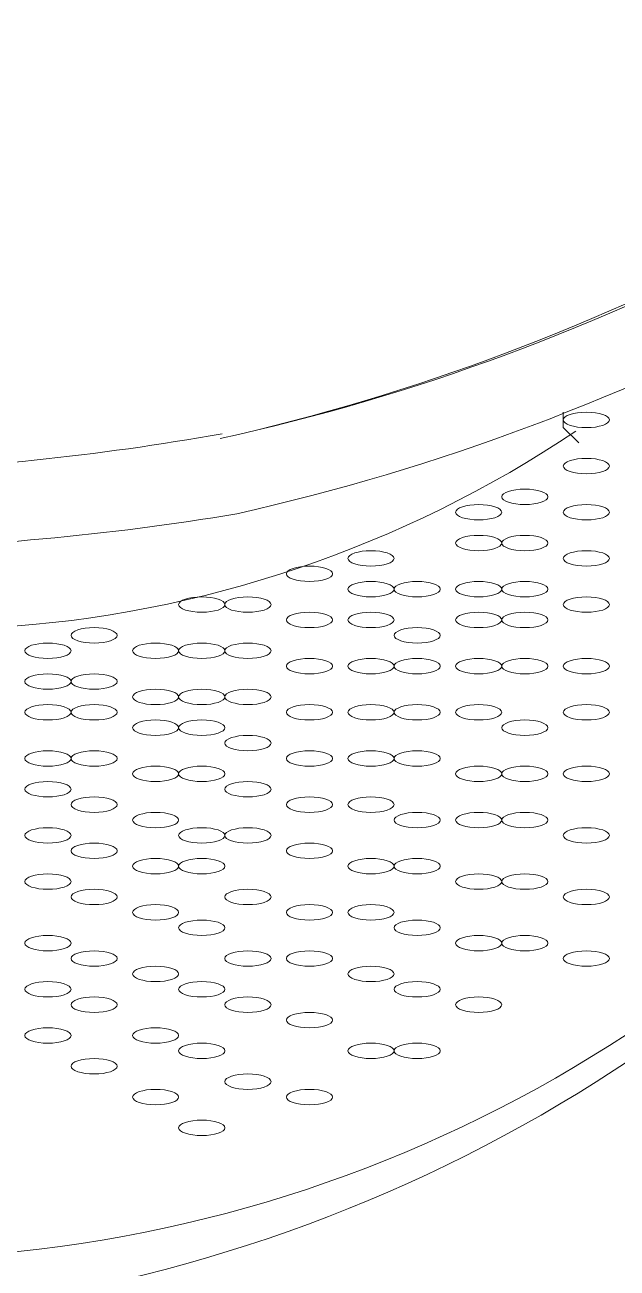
# Model space of a CAD drawing. Header units: metres. Extents: x 29 to 86.9, y -23.2 to 39.7.
# Drawn here: x 80.5924 to 80.6866, y -17.0469 to -16.8493 of the extents above; entities that cross this region are included whole.
import ezdxf

# ---------------------------------------------------------------- set-up
doc = ezdxf.new("R2010")
doc.units = ezdxf.units.M
doc.header["$LTSCALE"] = 100
doc.layers.get('0').update_dxf_attribs({"color": 254})
doc.layers.add('Arqui', color=8, linetype='Continuous', lineweight=0)

# ---------------------------------------------------------------- blocks, each defined once
blk = doc.blocks.new('A$C9582355f')
at = {"layer": 'Arqui'}
for points in [[(51.64084, 6.24887, 0.069043), (51.72941, 6.28166, -0.069043), (51.64084, 6.24887, 0.069043), (51.7292, 6.2821, 0.230204), (51.75531, 6.31462)], [(51.58156, 6.23123, 0.037024), (51.64347, 6.23693, 0.069043), (51.73495, 6.27129, 0.230532), (51.76738, 6.31253)], [(51.43902, 6.25006, 0.133327), (51.53151, 6.21883), (51.56819, 6.21638), (51.60488, 6.21883, 0.133327), (51.69736, 6.25006)], [(51.37887, 6.2023, 0.253801), (51.56788, 6.11931, 0.253801), (51.75752, 6.2023)], [(51.37428, 6.19895, 0.227858), (51.56721, 6.10879, 0.227858), (51.75966, 6.19895)]]:
    blk.add_lwpolyline(points, format="xyb", dxfattribs=at)
blk.add_lwpolyline([(51.69536, 6.25307), (51.69536, 6.25062), (51.69781, 6.24818)], dxfattribs=at)
blk.add_lwpolyline([(51.5812, 6.24346, 0.037024), (51.64111, 6.24965, -0.037024)], format="xyb", close=True, dxfattribs=at)
for points in [[(51.69903, 6.25307), (51.69701, 6.25307), (51.69536, 6.25252), (51.69536, 6.25185)], [(51.69536, 6.25185), (51.69536, 6.25117), (51.69701, 6.25062), (51.69903, 6.25062)], [(51.7027, 6.25185), (51.7027, 6.25252), (51.70106, 6.25307), (51.69903, 6.25307)], [(51.69903, 6.25062), (51.70106, 6.25062), (51.7027, 6.25117), (51.7027, 6.25185)], [(51.69903, 6.24573), (51.69701, 6.24573), (51.69536, 6.24518), (51.69536, 6.24451)], [(51.7027, 6.24451), (51.7027, 6.24518), (51.70106, 6.24573), (51.69903, 6.24573)], [(51.69536, 6.24451), (51.69536, 6.24383), (51.69701, 6.24329), (51.69903, 6.24329)], [(51.69903, 6.24329), (51.70106, 6.24329), (51.7027, 6.24383), (51.7027, 6.24451)], [(51.68925, 6.24084), (51.68722, 6.24084), (51.68558, 6.24029), (51.68558, 6.23962)], [(51.68558, 6.23962), (51.68558, 6.23894), (51.68722, 6.23839), (51.68925, 6.23839)], [(51.69292, 6.23962), (51.69292, 6.24029), (51.69128, 6.24084), (51.68925, 6.24084)], [(51.68925, 6.23839), (51.69128, 6.23839), (51.69292, 6.23894), (51.69292, 6.23962)], [(51.68191, 6.23839), (51.67989, 6.23839), (51.67825, 6.23785), (51.67825, 6.23717)], [(51.68558, 6.23717), (51.68558, 6.23785), (51.68394, 6.23839), (51.68191, 6.23839)], [(51.69903, 6.23839), (51.69701, 6.23839), (51.69536, 6.23785), (51.69536, 6.23717)], [(51.7027, 6.23717), (51.7027, 6.23785), (51.70106, 6.23839), (51.69903, 6.23839)], [(51.67825, 6.23717), (51.67825, 6.2365), (51.67989, 6.23595), (51.68191, 6.23595)], [(51.68191, 6.23595), (51.68394, 6.23595), (51.68558, 6.2365), (51.68558, 6.23717)], [(51.69536, 6.23717), (51.69536, 6.2365), (51.69701, 6.23595), (51.69903, 6.23595)], [(51.69903, 6.23595), (51.70106, 6.23595), (51.7027, 6.2365), (51.7027, 6.23717)], [(51.68191, 6.2335), (51.67989, 6.2335), (51.67825, 6.23296), (51.67825, 6.23228)], [(51.68558, 6.23228), (51.68558, 6.23296), (51.68394, 6.2335), (51.68191, 6.2335)], [(51.68925, 6.2335), (51.68722, 6.2335), (51.68558, 6.23296), (51.68558, 6.23228)], [(51.69292, 6.23228), (51.69292, 6.23296), (51.69128, 6.2335), (51.68925, 6.2335)], [(51.67825, 6.23228), (51.67825, 6.2316), (51.67989, 6.23106), (51.68191, 6.23106)], [(51.68191, 6.23106), (51.68394, 6.23106), (51.68558, 6.2316), (51.68558, 6.23228)], [(51.68558, 6.23228), (51.68558, 6.2316), (51.68722, 6.23106), (51.68925, 6.23106)], [(51.68925, 6.23106), (51.69128, 6.23106), (51.69292, 6.2316), (51.69292, 6.23228)], [(51.66479, 6.23106), (51.66277, 6.23106), (51.66113, 6.23051), (51.66113, 6.22983)], [(51.66113, 6.22983), (51.66113, 6.22916), (51.66277, 6.22861), (51.66479, 6.22861)], [(51.66846, 6.22983), (51.66846, 6.23051), (51.66682, 6.23106), (51.66479, 6.23106)], [(51.66479, 6.22861), (51.66682, 6.22861), (51.66846, 6.22916), (51.66846, 6.22983)], [(51.69903, 6.23106), (51.69701, 6.23106), (51.69536, 6.23051), (51.69536, 6.22983)], [(51.69536, 6.22983), (51.69536, 6.22916), (51.69701, 6.22861), (51.69903, 6.22861)], [(51.7027, 6.22983), (51.7027, 6.23051), (51.70106, 6.23106), (51.69903, 6.23106)], [(51.69903, 6.22861), (51.70106, 6.22861), (51.7027, 6.22916), (51.7027, 6.22983)], [(51.65501, 6.22861), (51.65299, 6.22861), (51.65134, 6.22806), (51.65134, 6.22739)], [(51.65868, 6.22739), (51.65868, 6.22806), (51.65704, 6.22861), (51.65501, 6.22861)], [(51.65134, 6.22739), (51.65134, 6.22671), (51.65299, 6.22617), (51.65501, 6.22617)], [(51.65501, 6.22617), (51.65704, 6.22617), (51.65868, 6.22671), (51.65868, 6.22739)], [(51.66479, 6.22617), (51.66277, 6.22617), (51.66113, 6.22562), (51.66113, 6.22494)], [(51.66846, 6.22494), (51.66846, 6.22562), (51.66682, 6.22617), (51.66479, 6.22617)], [(51.67213, 6.22617), (51.67011, 6.22617), (51.66846, 6.22562), (51.66846, 6.22494)], [(51.6758, 6.22494), (51.6758, 6.22562), (51.67416, 6.22617), (51.67213, 6.22617)], [(51.68191, 6.22617), (51.67989, 6.22617), (51.67825, 6.22562), (51.67825, 6.22494)], [(51.68558, 6.22494), (51.68558, 6.22562), (51.68394, 6.22617), (51.68191, 6.22617)], [(51.68925, 6.22617), (51.68722, 6.22617), (51.68558, 6.22562), (51.68558, 6.22494)], [(51.69292, 6.22494), (51.69292, 6.22562), (51.69128, 6.22617), (51.68925, 6.22617)], [(51.63789, 6.22372), (51.63587, 6.22372), (51.63422, 6.22317), (51.63422, 6.2225)], [(51.64156, 6.2225), (51.64156, 6.22317), (51.63992, 6.22372), (51.63789, 6.22372)], [(51.64523, 6.22372), (51.6432, 6.22372), (51.64156, 6.22317), (51.64156, 6.2225)], [(51.6489, 6.2225), (51.6489, 6.22317), (51.64726, 6.22372), (51.64523, 6.22372)], [(51.66113, 6.22494), (51.66113, 6.22427), (51.66277, 6.22372), (51.66479, 6.22372)], [(51.66479, 6.22372), (51.66682, 6.22372), (51.66846, 6.22427), (51.66846, 6.22494)], [(51.66846, 6.22494), (51.66846, 6.22427), (51.67011, 6.22372), (51.67213, 6.22372)], [(51.67213, 6.22372), (51.67416, 6.22372), (51.6758, 6.22427), (51.6758, 6.22494)], [(51.67825, 6.22494), (51.67825, 6.22427), (51.67989, 6.22372), (51.68191, 6.22372)], [(51.68191, 6.22372), (51.68394, 6.22372), (51.68558, 6.22427), (51.68558, 6.22494)], [(51.68558, 6.22494), (51.68558, 6.22427), (51.68722, 6.22372), (51.68925, 6.22372)], [(51.68925, 6.22372), (51.69128, 6.22372), (51.69292, 6.22427), (51.69292, 6.22494)], [(51.69903, 6.22372), (51.69701, 6.22372), (51.69536, 6.22317), (51.69536, 6.2225)], [(51.7027, 6.2225), (51.7027, 6.22317), (51.70106, 6.22372), (51.69903, 6.22372)], [(51.63422, 6.2225), (51.63422, 6.22182), (51.63587, 6.22128), (51.63789, 6.22128)], [(51.63789, 6.22128), (51.63992, 6.22128), (51.64156, 6.22182), (51.64156, 6.2225)], [(51.64156, 6.2225), (51.64156, 6.22182), (51.6432, 6.22128), (51.64523, 6.22128)], [(51.64523, 6.22128), (51.64726, 6.22128), (51.6489, 6.22182), (51.6489, 6.2225)], [(51.69536, 6.2225), (51.69536, 6.22182), (51.69701, 6.22128), (51.69903, 6.22128)], [(51.69903, 6.22128), (51.70106, 6.22128), (51.7027, 6.22182), (51.7027, 6.2225)], [(51.65501, 6.22128), (51.65299, 6.22128), (51.65134, 6.22073), (51.65134, 6.22005)], [(51.65134, 6.22005), (51.65134, 6.21938), (51.65299, 6.21883), (51.65501, 6.21883)], [(51.65868, 6.22005), (51.65868, 6.22073), (51.65704, 6.22128), (51.65501, 6.22128)], [(51.65501, 6.21883), (51.65704, 6.21883), (51.65868, 6.21938), (51.65868, 6.22005)], [(51.66479, 6.22128), (51.66277, 6.22128), (51.66113, 6.22073), (51.66113, 6.22005)], [(51.66113, 6.22005), (51.66113, 6.21938), (51.66277, 6.21883), (51.66479, 6.21883)], [(51.66846, 6.22005), (51.66846, 6.22073), (51.66682, 6.22128), (51.66479, 6.22128)], [(51.66479, 6.21883), (51.66682, 6.21883), (51.66846, 6.21938), (51.66846, 6.22005)], [(51.68191, 6.22128), (51.67989, 6.22128), (51.67825, 6.22073), (51.67825, 6.22005)], [(51.67825, 6.22005), (51.67825, 6.21938), (51.67989, 6.21883), (51.68191, 6.21883)], [(51.68558, 6.22005), (51.68558, 6.22073), (51.68394, 6.22128), (51.68191, 6.22128)], [(51.68191, 6.21883), (51.68394, 6.21883), (51.68558, 6.21938), (51.68558, 6.22005)], [(51.68925, 6.22128), (51.68722, 6.22128), (51.68558, 6.22073), (51.68558, 6.22005)], [(51.68558, 6.22005), (51.68558, 6.21938), (51.68722, 6.21883), (51.68925, 6.21883)], [(51.69292, 6.22005), (51.69292, 6.22073), (51.69128, 6.22128), (51.68925, 6.22128)], [(51.68925, 6.21883), (51.69128, 6.21883), (51.69292, 6.21938), (51.69292, 6.22005)], [(51.62077, 6.21883), (51.61875, 6.21883), (51.61711, 6.21828), (51.61711, 6.21761)], [(51.61711, 6.21761), (51.61711, 6.21693), (51.61875, 6.21638), (51.62077, 6.21638)], [(51.62444, 6.21761), (51.62444, 6.21828), (51.6228, 6.21883), (51.62077, 6.21883)], [(51.62077, 6.21638), (51.6228, 6.21638), (51.62444, 6.21693), (51.62444, 6.21761)], [(51.67213, 6.21883), (51.67011, 6.21883), (51.66846, 6.21828), (51.66846, 6.21761)], [(51.66846, 6.21761), (51.66846, 6.21693), (51.67011, 6.21638), (51.67213, 6.21638)], [(51.6758, 6.21761), (51.6758, 6.21828), (51.67416, 6.21883), (51.67213, 6.21883)], [(51.67213, 6.21638), (51.67416, 6.21638), (51.6758, 6.21693), (51.6758, 6.21761)], [(51.61344, 6.21638), (51.61141, 6.21638), (51.60977, 6.21584), (51.60977, 6.21516)], [(51.61711, 6.21516), (51.61711, 6.21584), (51.61546, 6.21638), (51.61344, 6.21638)], [(51.63056, 6.21638), (51.62853, 6.21638), (51.62689, 6.21584), (51.62689, 6.21516)], [(51.63422, 6.21516), (51.63422, 6.21584), (51.63258, 6.21638), (51.63056, 6.21638)], [(51.63789, 6.21638), (51.63587, 6.21638), (51.63422, 6.21584), (51.63422, 6.21516)], [(51.64156, 6.21516), (51.64156, 6.21584), (51.63992, 6.21638), (51.63789, 6.21638)], [(51.64523, 6.21638), (51.6432, 6.21638), (51.64156, 6.21584), (51.64156, 6.21516)], [(51.6489, 6.21516), (51.6489, 6.21584), (51.64726, 6.21638), (51.64523, 6.21638)], [(51.60977, 6.21516), (51.60977, 6.21449), (51.61141, 6.21394), (51.61344, 6.21394)], [(51.61344, 6.21394), (51.61546, 6.21394), (51.61711, 6.21449), (51.61711, 6.21516)], [(51.62689, 6.21516), (51.62689, 6.21449), (51.62853, 6.21394), (51.63056, 6.21394)], [(51.63056, 6.21394), (51.63258, 6.21394), (51.63422, 6.21449), (51.63422, 6.21516)], [(51.63422, 6.21516), (51.63422, 6.21449), (51.63587, 6.21394), (51.63789, 6.21394)], [(51.63789, 6.21394), (51.63992, 6.21394), (51.64156, 6.21449), (51.64156, 6.21516)], [(51.64156, 6.21516), (51.64156, 6.21449), (51.6432, 6.21394), (51.64523, 6.21394)], [(51.64523, 6.21394), (51.64726, 6.21394), (51.6489, 6.21449), (51.6489, 6.21516)], [(51.65501, 6.21394), (51.65299, 6.21394), (51.65134, 6.21339), (51.65134, 6.21272)], [(51.65868, 6.21272), (51.65868, 6.21339), (51.65704, 6.21394), (51.65501, 6.21394)], [(51.66479, 6.21394), (51.66277, 6.21394), (51.66113, 6.21339), (51.66113, 6.21272)], [(51.66846, 6.21272), (51.66846, 6.21339), (51.66682, 6.21394), (51.66479, 6.21394)], [(51.67213, 6.21394), (51.67011, 6.21394), (51.66846, 6.21339), (51.66846, 6.21272)], [(51.6758, 6.21272), (51.6758, 6.21339), (51.67416, 6.21394), (51.67213, 6.21394)], [(51.68191, 6.21394), (51.67989, 6.21394), (51.67825, 6.21339), (51.67825, 6.21272)], [(51.68558, 6.21272), (51.68558, 6.21339), (51.68394, 6.21394), (51.68191, 6.21394)], [(51.68925, 6.21394), (51.68722, 6.21394), (51.68558, 6.21339), (51.68558, 6.21272)], [(51.69292, 6.21272), (51.69292, 6.21339), (51.69128, 6.21394), (51.68925, 6.21394)], [(51.69903, 6.21394), (51.69701, 6.21394), (51.69536, 6.21339), (51.69536, 6.21272)], [(51.7027, 6.21272), (51.7027, 6.21339), (51.70106, 6.21394), (51.69903, 6.21394)], [(51.65134, 6.21272), (51.65134, 6.21204), (51.65299, 6.21149), (51.65501, 6.21149)], [(51.65501, 6.21149), (51.65704, 6.21149), (51.65868, 6.21204), (51.65868, 6.21272)], [(51.66113, 6.21272), (51.66113, 6.21204), (51.66277, 6.21149), (51.66479, 6.21149)], [(51.66479, 6.21149), (51.66682, 6.21149), (51.66846, 6.21204), (51.66846, 6.21272)], [(51.66846, 6.21272), (51.66846, 6.21204), (51.67011, 6.21149), (51.67213, 6.21149)], [(51.67213, 6.21149), (51.67416, 6.21149), (51.6758, 6.21204), (51.6758, 6.21272)], [(51.67825, 6.21272), (51.67825, 6.21204), (51.67989, 6.21149), (51.68191, 6.21149)], [(51.68191, 6.21149), (51.68394, 6.21149), (51.68558, 6.21204), (51.68558, 6.21272)], [(51.68558, 6.21272), (51.68558, 6.21204), (51.68722, 6.21149), (51.68925, 6.21149)], [(51.68925, 6.21149), (51.69128, 6.21149), (51.69292, 6.21204), (51.69292, 6.21272)], [(51.69536, 6.21272), (51.69536, 6.21204), (51.69701, 6.21149), (51.69903, 6.21149)], [(51.69903, 6.21149), (51.70106, 6.21149), (51.7027, 6.21204), (51.7027, 6.21272)], [(51.61344, 6.21149), (51.61141, 6.21149), (51.60977, 6.21095), (51.60977, 6.21027)], [(51.60977, 6.21027), (51.60977, 6.20959), (51.61141, 6.20905), (51.61344, 6.20905)], [(51.61711, 6.21027), (51.61711, 6.21095), (51.61546, 6.21149), (51.61344, 6.21149)], [(51.61344, 6.20905), (51.61546, 6.20905), (51.61711, 6.20959), (51.61711, 6.21027)], [(51.62077, 6.21149), (51.61875, 6.21149), (51.61711, 6.21095), (51.61711, 6.21027)], [(51.61711, 6.21027), (51.61711, 6.20959), (51.61875, 6.20905), (51.62077, 6.20905)], [(51.62444, 6.21027), (51.62444, 6.21095), (51.6228, 6.21149), (51.62077, 6.21149)], [(51.62077, 6.20905), (51.6228, 6.20905), (51.62444, 6.20959), (51.62444, 6.21027)], [(51.63056, 6.20905), (51.62853, 6.20905), (51.62689, 6.2085), (51.62689, 6.20782)], [(51.62689, 6.20782), (51.62689, 6.20715), (51.62853, 6.2066), (51.63056, 6.2066)], [(51.63422, 6.20782), (51.63422, 6.2085), (51.63258, 6.20905), (51.63056, 6.20905)], [(51.63056, 6.2066), (51.63258, 6.2066), (51.63422, 6.20715), (51.63422, 6.20782)], [(51.63789, 6.20905), (51.63587, 6.20905), (51.63422, 6.2085), (51.63422, 6.20782)], [(51.63422, 6.20782), (51.63422, 6.20715), (51.63587, 6.2066), (51.63789, 6.2066)], [(51.64156, 6.20782), (51.64156, 6.2085), (51.63992, 6.20905), (51.63789, 6.20905)], [(51.63789, 6.2066), (51.63992, 6.2066), (51.64156, 6.20715), (51.64156, 6.20782)], [(51.64523, 6.20905), (51.6432, 6.20905), (51.64156, 6.2085), (51.64156, 6.20782)], [(51.64156, 6.20782), (51.64156, 6.20715), (51.6432, 6.2066), (51.64523, 6.2066)], [(51.6489, 6.20782), (51.6489, 6.2085), (51.64726, 6.20905), (51.64523, 6.20905)], [(51.64523, 6.2066), (51.64726, 6.2066), (51.6489, 6.20715), (51.6489, 6.20782)], [(51.61344, 6.2066), (51.61141, 6.2066), (51.60977, 6.20605), (51.60977, 6.20538)], [(51.61711, 6.20538), (51.61711, 6.20605), (51.61546, 6.2066), (51.61344, 6.2066)], [(51.62077, 6.2066), (51.61875, 6.2066), (51.61711, 6.20605), (51.61711, 6.20538)], [(51.62444, 6.20538), (51.62444, 6.20605), (51.6228, 6.2066), (51.62077, 6.2066)], [(51.65501, 6.2066), (51.65299, 6.2066), (51.65134, 6.20605), (51.65134, 6.20538)], [(51.65868, 6.20538), (51.65868, 6.20605), (51.65704, 6.2066), (51.65501, 6.2066)], [(51.66479, 6.2066), (51.66277, 6.2066), (51.66113, 6.20605), (51.66113, 6.20538)], [(51.66846, 6.20538), (51.66846, 6.20605), (51.66682, 6.2066), (51.66479, 6.2066)], [(51.67213, 6.2066), (51.67011, 6.2066), (51.66846, 6.20605), (51.66846, 6.20538)], [(51.6758, 6.20538), (51.6758, 6.20605), (51.67416, 6.2066), (51.67213, 6.2066)], [(51.68191, 6.2066), (51.67989, 6.2066), (51.67825, 6.20605), (51.67825, 6.20538)], [(51.68558, 6.20538), (51.68558, 6.20605), (51.68394, 6.2066), (51.68191, 6.2066)], [(51.69903, 6.2066), (51.69701, 6.2066), (51.69536, 6.20605), (51.69536, 6.20538)], [(51.7027, 6.20538), (51.7027, 6.20605), (51.70106, 6.2066), (51.69903, 6.2066)], [(51.60977, 6.20538), (51.60977, 6.2047), (51.61141, 6.20416), (51.61344, 6.20416)], [(51.61344, 6.20416), (51.61546, 6.20416), (51.61711, 6.2047), (51.61711, 6.20538)], [(51.61711, 6.20538), (51.61711, 6.2047), (51.61875, 6.20416), (51.62077, 6.20416)], [(51.62077, 6.20416), (51.6228, 6.20416), (51.62444, 6.2047), (51.62444, 6.20538)], [(51.63056, 6.20416), (51.62853, 6.20416), (51.62689, 6.20361), (51.62689, 6.20293)], [(51.63422, 6.20293), (51.63422, 6.20361), (51.63258, 6.20416), (51.63056, 6.20416)], [(51.63789, 6.20416), (51.63587, 6.20416), (51.63422, 6.20361), (51.63422, 6.20293)], [(51.64156, 6.20293), (51.64156, 6.20361), (51.63992, 6.20416), (51.63789, 6.20416)], [(51.65134, 6.20538), (51.65134, 6.2047), (51.65299, 6.20416), (51.65501, 6.20416)], [(51.65501, 6.20416), (51.65704, 6.20416), (51.65868, 6.2047), (51.65868, 6.20538)], [(51.66113, 6.20538), (51.66113, 6.2047), (51.66277, 6.20416), (51.66479, 6.20416)], [(51.66479, 6.20416), (51.66682, 6.20416), (51.66846, 6.2047), (51.66846, 6.20538)], [(51.66846, 6.20538), (51.66846, 6.2047), (51.67011, 6.20416), (51.67213, 6.20416)], [(51.67213, 6.20416), (51.67416, 6.20416), (51.6758, 6.2047), (51.6758, 6.20538)], [(51.67825, 6.20538), (51.67825, 6.2047), (51.67989, 6.20416), (51.68191, 6.20416)], [(51.68191, 6.20416), (51.68394, 6.20416), (51.68558, 6.2047), (51.68558, 6.20538)], [(51.68925, 6.20416), (51.68722, 6.20416), (51.68558, 6.20361), (51.68558, 6.20293)], [(51.69292, 6.20293), (51.69292, 6.20361), (51.69128, 6.20416), (51.68925, 6.20416)], [(51.69536, 6.20538), (51.69536, 6.2047), (51.69701, 6.20416), (51.69903, 6.20416)], [(51.69903, 6.20416), (51.70106, 6.20416), (51.7027, 6.2047), (51.7027, 6.20538)], [(51.62689, 6.20293), (51.62689, 6.20226), (51.62853, 6.20171), (51.63056, 6.20171)], [(51.63056, 6.20171), (51.63258, 6.20171), (51.63422, 6.20226), (51.63422, 6.20293)], [(51.63422, 6.20293), (51.63422, 6.20226), (51.63587, 6.20171), (51.63789, 6.20171)], [(51.63789, 6.20171), (51.63992, 6.20171), (51.64156, 6.20226), (51.64156, 6.20293)], [(51.68558, 6.20293), (51.68558, 6.20226), (51.68722, 6.20171), (51.68925, 6.20171)], [(51.68925, 6.20171), (51.69128, 6.20171), (51.69292, 6.20226), (51.69292, 6.20293)], [(51.64523, 6.20171), (51.6432, 6.20171), (51.64156, 6.20116), (51.64156, 6.20049)], [(51.64156, 6.20049), (51.64156, 6.19981), (51.6432, 6.19926), (51.64523, 6.19926)], [(51.6489, 6.20049), (51.6489, 6.20116), (51.64726, 6.20171), (51.64523, 6.20171)], [(51.64523, 6.19926), (51.64726, 6.19926), (51.6489, 6.19981), (51.6489, 6.20049)], [(51.61344, 6.19926), (51.61141, 6.19926), (51.60977, 6.19872), (51.60977, 6.19804)], [(51.60977, 6.19804), (51.60977, 6.19737), (51.61141, 6.19682), (51.61344, 6.19682)], [(51.61711, 6.19804), (51.61711, 6.19872), (51.61546, 6.19926), (51.61344, 6.19926)], [(51.61344, 6.19682), (51.61546, 6.19682), (51.61711, 6.19737), (51.61711, 6.19804)], [(51.62077, 6.19926), (51.61875, 6.19926), (51.61711, 6.19872), (51.61711, 6.19804)], [(51.61711, 6.19804), (51.61711, 6.19737), (51.61875, 6.19682), (51.62077, 6.19682)], [(51.62444, 6.19804), (51.62444, 6.19872), (51.6228, 6.19926), (51.62077, 6.19926)], [(51.62077, 6.19682), (51.6228, 6.19682), (51.62444, 6.19737), (51.62444, 6.19804)], [(51.65501, 6.19926), (51.65299, 6.19926), (51.65134, 6.19872), (51.65134, 6.19804)], [(51.65134, 6.19804), (51.65134, 6.19737), (51.65299, 6.19682), (51.65501, 6.19682)], [(51.65868, 6.19804), (51.65868, 6.19872), (51.65704, 6.19926), (51.65501, 6.19926)], [(51.65501, 6.19682), (51.65704, 6.19682), (51.65868, 6.19737), (51.65868, 6.19804)], [(51.66479, 6.19926), (51.66277, 6.19926), (51.66113, 6.19872), (51.66113, 6.19804)], [(51.66113, 6.19804), (51.66113, 6.19737), (51.66277, 6.19682), (51.66479, 6.19682)], [(51.66846, 6.19804), (51.66846, 6.19872), (51.66682, 6.19926), (51.66479, 6.19926)], [(51.66479, 6.19682), (51.66682, 6.19682), (51.66846, 6.19737), (51.66846, 6.19804)], [(51.67213, 6.19926), (51.67011, 6.19926), (51.66846, 6.19872), (51.66846, 6.19804)], [(51.66846, 6.19804), (51.66846, 6.19737), (51.67011, 6.19682), (51.67213, 6.19682)], [(51.6758, 6.19804), (51.6758, 6.19872), (51.67416, 6.19926), (51.67213, 6.19926)], [(51.67213, 6.19682), (51.67416, 6.19682), (51.6758, 6.19737), (51.6758, 6.19804)], [(51.63056, 6.19682), (51.62853, 6.19682), (51.62689, 6.19627), (51.62689, 6.1956)], [(51.63422, 6.1956), (51.63422, 6.19627), (51.63258, 6.19682), (51.63056, 6.19682)], [(51.63789, 6.19682), (51.63587, 6.19682), (51.63422, 6.19627), (51.63422, 6.1956)], [(51.64156, 6.1956), (51.64156, 6.19627), (51.63992, 6.19682), (51.63789, 6.19682)], [(51.68191, 6.19682), (51.67989, 6.19682), (51.67825, 6.19627), (51.67825, 6.1956)], [(51.68558, 6.1956), (51.68558, 6.19627), (51.68394, 6.19682), (51.68191, 6.19682)], [(51.68925, 6.19682), (51.68722, 6.19682), (51.68558, 6.19627), (51.68558, 6.1956)], [(51.69292, 6.1956), (51.69292, 6.19627), (51.69128, 6.19682), (51.68925, 6.19682)], [(51.69903, 6.19682), (51.69701, 6.19682), (51.69536, 6.19627), (51.69536, 6.1956)], [(51.7027, 6.1956), (51.7027, 6.19627), (51.70106, 6.19682), (51.69903, 6.19682)], [(51.61344, 6.19437), (51.61141, 6.19437), (51.60977, 6.19383), (51.60977, 6.19315)], [(51.61711, 6.19315), (51.61711, 6.19383), (51.61546, 6.19437), (51.61344, 6.19437)], [(51.62689, 6.1956), (51.62689, 6.19492), (51.62853, 6.19437), (51.63056, 6.19437)], [(51.63056, 6.19437), (51.63258, 6.19437), (51.63422, 6.19492), (51.63422, 6.1956)], [(51.63422, 6.1956), (51.63422, 6.19492), (51.63587, 6.19437), (51.63789, 6.19437)], [(51.63789, 6.19437), (51.63992, 6.19437), (51.64156, 6.19492), (51.64156, 6.1956)], [(51.64523, 6.19437), (51.6432, 6.19437), (51.64156, 6.19383), (51.64156, 6.19315)], [(51.6489, 6.19315), (51.6489, 6.19383), (51.64726, 6.19437), (51.64523, 6.19437)], [(51.67825, 6.1956), (51.67825, 6.19492), (51.67989, 6.19437), (51.68191, 6.19437)], [(51.68191, 6.19437), (51.68394, 6.19437), (51.68558, 6.19492), (51.68558, 6.1956)], [(51.68558, 6.1956), (51.68558, 6.19492), (51.68722, 6.19437), (51.68925, 6.19437)], [(51.68925, 6.19437), (51.69128, 6.19437), (51.69292, 6.19492), (51.69292, 6.1956)], [(51.69536, 6.1956), (51.69536, 6.19492), (51.69701, 6.19437), (51.69903, 6.19437)], [(51.69903, 6.19437), (51.70106, 6.19437), (51.7027, 6.19492), (51.7027, 6.1956)], [(51.60977, 6.19315), (51.60977, 6.19248), (51.61141, 6.19193), (51.61344, 6.19193)], [(51.61344, 6.19193), (51.61546, 6.19193), (51.61711, 6.19248), (51.61711, 6.19315)], [(51.62077, 6.19193), (51.61875, 6.19193), (51.61711, 6.19138), (51.61711, 6.19071)], [(51.62444, 6.19071), (51.62444, 6.19138), (51.6228, 6.19193), (51.62077, 6.19193)], [(51.64156, 6.19315), (51.64156, 6.19248), (51.6432, 6.19193), (51.64523, 6.19193)], [(51.64523, 6.19193), (51.64726, 6.19193), (51.6489, 6.19248), (51.6489, 6.19315)], [(51.65501, 6.19193), (51.65299, 6.19193), (51.65134, 6.19138), (51.65134, 6.19071)], [(51.65868, 6.19071), (51.65868, 6.19138), (51.65704, 6.19193), (51.65501, 6.19193)], [(51.66479, 6.19193), (51.66277, 6.19193), (51.66113, 6.19138), (51.66113, 6.19071)], [(51.66846, 6.19071), (51.66846, 6.19138), (51.66682, 6.19193), (51.66479, 6.19193)], [(51.61711, 6.19071), (51.61711, 6.19003), (51.61875, 6.18948), (51.62077, 6.18948)], [(51.62077, 6.18948), (51.6228, 6.18948), (51.62444, 6.19003), (51.62444, 6.19071)], [(51.65134, 6.19071), (51.65134, 6.19003), (51.65299, 6.18948), (51.65501, 6.18948)], [(51.65501, 6.18948), (51.65704, 6.18948), (51.65868, 6.19003), (51.65868, 6.19071)], [(51.66113, 6.19071), (51.66113, 6.19003), (51.66277, 6.18948), (51.66479, 6.18948)], [(51.66479, 6.18948), (51.66682, 6.18948), (51.66846, 6.19003), (51.66846, 6.19071)], [(51.63056, 6.18948), (51.62853, 6.18948), (51.62689, 6.18893), (51.62689, 6.18826)], [(51.62689, 6.18826), (51.62689, 6.18758), (51.62853, 6.18704), (51.63056, 6.18704)], [(51.63422, 6.18826), (51.63422, 6.18893), (51.63258, 6.18948), (51.63056, 6.18948)], [(51.63056, 6.18704), (51.63258, 6.18704), (51.63422, 6.18758), (51.63422, 6.18826)], [(51.67213, 6.18948), (51.67011, 6.18948), (51.66846, 6.18893), (51.66846, 6.18826)], [(51.66846, 6.18826), (51.66846, 6.18758), (51.67011, 6.18704), (51.67213, 6.18704)], [(51.6758, 6.18826), (51.6758, 6.18893), (51.67416, 6.18948), (51.67213, 6.18948)], [(51.67213, 6.18704), (51.67416, 6.18704), (51.6758, 6.18758), (51.6758, 6.18826)], [(51.68191, 6.18948), (51.67989, 6.18948), (51.67825, 6.18893), (51.67825, 6.18826)], [(51.67825, 6.18826), (51.67825, 6.18758), (51.67989, 6.18704), (51.68191, 6.18704)], [(51.68558, 6.18826), (51.68558, 6.18893), (51.68394, 6.18948), (51.68191, 6.18948)], [(51.68191, 6.18704), (51.68394, 6.18704), (51.68558, 6.18758), (51.68558, 6.18826)], [(51.68925, 6.18948), (51.68722, 6.18948), (51.68558, 6.18893), (51.68558, 6.18826)], [(51.68558, 6.18826), (51.68558, 6.18758), (51.68722, 6.18704), (51.68925, 6.18704)], [(51.69292, 6.18826), (51.69292, 6.18893), (51.69128, 6.18948), (51.68925, 6.18948)], [(51.68925, 6.18704), (51.69128, 6.18704), (51.69292, 6.18758), (51.69292, 6.18826)], [(51.61344, 6.18704), (51.61141, 6.18704), (51.60977, 6.18649), (51.60977, 6.18581)], [(51.61711, 6.18581), (51.61711, 6.18649), (51.61546, 6.18704), (51.61344, 6.18704)], [(51.63789, 6.18704), (51.63587, 6.18704), (51.63422, 6.18649), (51.63422, 6.18581)], [(51.64156, 6.18581), (51.64156, 6.18649), (51.63992, 6.18704), (51.63789, 6.18704)], [(51.64523, 6.18704), (51.6432, 6.18704), (51.64156, 6.18649), (51.64156, 6.18581)], [(51.6489, 6.18581), (51.6489, 6.18649), (51.64726, 6.18704), (51.64523, 6.18704)], [(51.69903, 6.18704), (51.69701, 6.18704), (51.69536, 6.18649), (51.69536, 6.18581)], [(51.7027, 6.18581), (51.7027, 6.18649), (51.70106, 6.18704), (51.69903, 6.18704)], [(51.60977, 6.18581), (51.60977, 6.18514), (51.61141, 6.18459), (51.61344, 6.18459)], [(51.61344, 6.18459), (51.61546, 6.18459), (51.61711, 6.18514), (51.61711, 6.18581)], [(51.62077, 6.18459), (51.61875, 6.18459), (51.61711, 6.18404), (51.61711, 6.18337)], [(51.62444, 6.18337), (51.62444, 6.18404), (51.6228, 6.18459), (51.62077, 6.18459)], [(51.63422, 6.18581), (51.63422, 6.18514), (51.63587, 6.18459), (51.63789, 6.18459)], [(51.63789, 6.18459), (51.63992, 6.18459), (51.64156, 6.18514), (51.64156, 6.18581)], [(51.64156, 6.18581), (51.64156, 6.18514), (51.6432, 6.18459), (51.64523, 6.18459)], [(51.64523, 6.18459), (51.64726, 6.18459), (51.6489, 6.18514), (51.6489, 6.18581)], [(51.65501, 6.18459), (51.65299, 6.18459), (51.65134, 6.18404), (51.65134, 6.18337)], [(51.65868, 6.18337), (51.65868, 6.18404), (51.65704, 6.18459), (51.65501, 6.18459)], [(51.69536, 6.18581), (51.69536, 6.18514), (51.69701, 6.18459), (51.69903, 6.18459)], [(51.69903, 6.18459), (51.70106, 6.18459), (51.7027, 6.18514), (51.7027, 6.18581)], [(51.61711, 6.18337), (51.61711, 6.18269), (51.61875, 6.18215), (51.62077, 6.18215)], [(51.62077, 6.18215), (51.6228, 6.18215), (51.62444, 6.18269), (51.62444, 6.18337)], [(51.63056, 6.18215), (51.62853, 6.18215), (51.62689, 6.1816), (51.62689, 6.18092)], [(51.63422, 6.18092), (51.63422, 6.1816), (51.63258, 6.18215), (51.63056, 6.18215)], [(51.63789, 6.18215), (51.63587, 6.18215), (51.63422, 6.1816), (51.63422, 6.18092)], [(51.64156, 6.18092), (51.64156, 6.1816), (51.63992, 6.18215), (51.63789, 6.18215)], [(51.65134, 6.18337), (51.65134, 6.18269), (51.65299, 6.18215), (51.65501, 6.18215)], [(51.65501, 6.18215), (51.65704, 6.18215), (51.65868, 6.18269), (51.65868, 6.18337)], [(51.66479, 6.18215), (51.66277, 6.18215), (51.66113, 6.1816), (51.66113, 6.18092)], [(51.66846, 6.18092), (51.66846, 6.1816), (51.66682, 6.18215), (51.66479, 6.18215)], [(51.67213, 6.18215), (51.67011, 6.18215), (51.66846, 6.1816), (51.66846, 6.18092)], [(51.6758, 6.18092), (51.6758, 6.1816), (51.67416, 6.18215), (51.67213, 6.18215)], [(51.62689, 6.18092), (51.62689, 6.18025), (51.62853, 6.1797), (51.63056, 6.1797)], [(51.63056, 6.1797), (51.63258, 6.1797), (51.63422, 6.18025), (51.63422, 6.18092)], [(51.63422, 6.18092), (51.63422, 6.18025), (51.63587, 6.1797), (51.63789, 6.1797)], [(51.63789, 6.1797), (51.63992, 6.1797), (51.64156, 6.18025), (51.64156, 6.18092)], [(51.66113, 6.18092), (51.66113, 6.18025), (51.66277, 6.1797), (51.66479, 6.1797)], [(51.66479, 6.1797), (51.66682, 6.1797), (51.66846, 6.18025), (51.66846, 6.18092)], [(51.66846, 6.18092), (51.66846, 6.18025), (51.67011, 6.1797), (51.67213, 6.1797)], [(51.67213, 6.1797), (51.67416, 6.1797), (51.6758, 6.18025), (51.6758, 6.18092)], [(51.61344, 6.1797), (51.61141, 6.1797), (51.60977, 6.17915), (51.60977, 6.17848)], [(51.60977, 6.17848), (51.60977, 6.1778), (51.61141, 6.17725), (51.61344, 6.17725)], [(51.61711, 6.17848), (51.61711, 6.17915), (51.61546, 6.1797), (51.61344, 6.1797)], [(51.61344, 6.17725), (51.61546, 6.17725), (51.61711, 6.1778), (51.61711, 6.17848)], [(51.68191, 6.1797), (51.67989, 6.1797), (51.67825, 6.17915), (51.67825, 6.17848)], [(51.67825, 6.17848), (51.67825, 6.1778), (51.67989, 6.17725), (51.68191, 6.17725)], [(51.68558, 6.17848), (51.68558, 6.17915), (51.68394, 6.1797), (51.68191, 6.1797)], [(51.68191, 6.17725), (51.68394, 6.17725), (51.68558, 6.1778), (51.68558, 6.17848)], [(51.68925, 6.1797), (51.68722, 6.1797), (51.68558, 6.17915), (51.68558, 6.17848)], [(51.68558, 6.17848), (51.68558, 6.1778), (51.68722, 6.17725), (51.68925, 6.17725)], [(51.69292, 6.17848), (51.69292, 6.17915), (51.69128, 6.1797), (51.68925, 6.1797)], [(51.68925, 6.17725), (51.69128, 6.17725), (51.69292, 6.1778), (51.69292, 6.17848)], [(51.62077, 6.17725), (51.61875, 6.17725), (51.61711, 6.17671), (51.61711, 6.17603)], [(51.62444, 6.17603), (51.62444, 6.17671), (51.6228, 6.17725), (51.62077, 6.17725)], [(51.64523, 6.17725), (51.6432, 6.17725), (51.64156, 6.17671), (51.64156, 6.17603)], [(51.6489, 6.17603), (51.6489, 6.17671), (51.64726, 6.17725), (51.64523, 6.17725)], [(51.69903, 6.17725), (51.69701, 6.17725), (51.69536, 6.17671), (51.69536, 6.17603)], [(51.7027, 6.17603), (51.7027, 6.17671), (51.70106, 6.17725), (51.69903, 6.17725)], [(51.61711, 6.17603), (51.61711, 6.17536), (51.61875, 6.17481), (51.62077, 6.17481)], [(51.62077, 6.17481), (51.6228, 6.17481), (51.62444, 6.17536), (51.62444, 6.17603)], [(51.63056, 6.17481), (51.62853, 6.17481), (51.62689, 6.17426), (51.62689, 6.17359)], [(51.63422, 6.17359), (51.63422, 6.17426), (51.63258, 6.17481), (51.63056, 6.17481)], [(51.64156, 6.17603), (51.64156, 6.17536), (51.6432, 6.17481), (51.64523, 6.17481)], [(51.64523, 6.17481), (51.64726, 6.17481), (51.6489, 6.17536), (51.6489, 6.17603)], [(51.65501, 6.17481), (51.65299, 6.17481), (51.65134, 6.17426), (51.65134, 6.17359)], [(51.65868, 6.17359), (51.65868, 6.17426), (51.65704, 6.17481), (51.65501, 6.17481)], [(51.66479, 6.17481), (51.66277, 6.17481), (51.66113, 6.17426), (51.66113, 6.17359)], [(51.66846, 6.17359), (51.66846, 6.17426), (51.66682, 6.17481), (51.66479, 6.17481)], [(51.69536, 6.17603), (51.69536, 6.17536), (51.69701, 6.17481), (51.69903, 6.17481)], [(51.69903, 6.17481), (51.70106, 6.17481), (51.7027, 6.17536), (51.7027, 6.17603)], [(51.62689, 6.17359), (51.62689, 6.17291), (51.62853, 6.17236), (51.63056, 6.17236)], [(51.63056, 6.17236), (51.63258, 6.17236), (51.63422, 6.17291), (51.63422, 6.17359)], [(51.63789, 6.17236), (51.63587, 6.17236), (51.63422, 6.17182), (51.63422, 6.17114)], [(51.64156, 6.17114), (51.64156, 6.17182), (51.63992, 6.17236), (51.63789, 6.17236)], [(51.65134, 6.17359), (51.65134, 6.17291), (51.65299, 6.17236), (51.65501, 6.17236)], [(51.65501, 6.17236), (51.65704, 6.17236), (51.65868, 6.17291), (51.65868, 6.17359)], [(51.66113, 6.17359), (51.66113, 6.17291), (51.66277, 6.17236), (51.66479, 6.17236)], [(51.66479, 6.17236), (51.66682, 6.17236), (51.66846, 6.17291), (51.66846, 6.17359)], [(51.67213, 6.17236), (51.67011, 6.17236), (51.66846, 6.17182), (51.66846, 6.17114)], [(51.6758, 6.17114), (51.6758, 6.17182), (51.67416, 6.17236), (51.67213, 6.17236)], [(51.63422, 6.17114), (51.63422, 6.17046), (51.63587, 6.16992), (51.63789, 6.16992)], [(51.63789, 6.16992), (51.63992, 6.16992), (51.64156, 6.17046), (51.64156, 6.17114)], [(51.66846, 6.17114), (51.66846, 6.17046), (51.67011, 6.16992), (51.67213, 6.16992)], [(51.67213, 6.16992), (51.67416, 6.16992), (51.6758, 6.17046), (51.6758, 6.17114)], [(51.61344, 6.16992), (51.61141, 6.16992), (51.60977, 6.16937), (51.60977, 6.16869)], [(51.60977, 6.16869), (51.60977, 6.16802), (51.61141, 6.16747), (51.61344, 6.16747)], [(51.61711, 6.16869), (51.61711, 6.16937), (51.61546, 6.16992), (51.61344, 6.16992)], [(51.61344, 6.16747), (51.61546, 6.16747), (51.61711, 6.16802), (51.61711, 6.16869)], [(51.68191, 6.16992), (51.67989, 6.16992), (51.67825, 6.16937), (51.67825, 6.16869)], [(51.67825, 6.16869), (51.67825, 6.16802), (51.67989, 6.16747), (51.68191, 6.16747)], [(51.68558, 6.16869), (51.68558, 6.16937), (51.68394, 6.16992), (51.68191, 6.16992)], [(51.68191, 6.16747), (51.68394, 6.16747), (51.68558, 6.16802), (51.68558, 6.16869)], [(51.68925, 6.16992), (51.68722, 6.16992), (51.68558, 6.16937), (51.68558, 6.16869)], [(51.68558, 6.16869), (51.68558, 6.16802), (51.68722, 6.16747), (51.68925, 6.16747)], [(51.69292, 6.16869), (51.69292, 6.16937), (51.69128, 6.16992), (51.68925, 6.16992)], [(51.68925, 6.16747), (51.69128, 6.16747), (51.69292, 6.16802), (51.69292, 6.16869)], [(51.62077, 6.16747), (51.61875, 6.16747), (51.61711, 6.16692), (51.61711, 6.16625)], [(51.61711, 6.16625), (51.61711, 6.16557), (51.61875, 6.16503), (51.62077, 6.16503)], [(51.62444, 6.16625), (51.62444, 6.16692), (51.6228, 6.16747), (51.62077, 6.16747)], [(51.62077, 6.16503), (51.6228, 6.16503), (51.62444, 6.16557), (51.62444, 6.16625)], [(51.64523, 6.16747), (51.6432, 6.16747), (51.64156, 6.16692), (51.64156, 6.16625)], [(51.64156, 6.16625), (51.64156, 6.16557), (51.6432, 6.16503), (51.64523, 6.16503)], [(51.6489, 6.16625), (51.6489, 6.16692), (51.64726, 6.16747), (51.64523, 6.16747)], [(51.64523, 6.16503), (51.64726, 6.16503), (51.6489, 6.16557), (51.6489, 6.16625)], [(51.65501, 6.16747), (51.65299, 6.16747), (51.65134, 6.16692), (51.65134, 6.16625)], [(51.65134, 6.16625), (51.65134, 6.16557), (51.65299, 6.16503), (51.65501, 6.16503)], [(51.65868, 6.16625), (51.65868, 6.16692), (51.65704, 6.16747), (51.65501, 6.16747)], [(51.65501, 6.16503), (51.65704, 6.16503), (51.65868, 6.16557), (51.65868, 6.16625)], [(51.69903, 6.16747), (51.69701, 6.16747), (51.69536, 6.16692), (51.69536, 6.16625)], [(51.69536, 6.16625), (51.69536, 6.16557), (51.69701, 6.16503), (51.69903, 6.16503)], [(51.7027, 6.16625), (51.7027, 6.16692), (51.70106, 6.16747), (51.69903, 6.16747)], [(51.69903, 6.16503), (51.70106, 6.16503), (51.7027, 6.16557), (51.7027, 6.16625)], [(51.63056, 6.16503), (51.62853, 6.16503), (51.62689, 6.16448), (51.62689, 6.1638)], [(51.63422, 6.1638), (51.63422, 6.16448), (51.63258, 6.16503), (51.63056, 6.16503)], [(51.66479, 6.16503), (51.66277, 6.16503), (51.66113, 6.16448), (51.66113, 6.1638)], [(51.66846, 6.1638), (51.66846, 6.16448), (51.66682, 6.16503), (51.66479, 6.16503)], [(51.61344, 6.16258), (51.61141, 6.16258), (51.60977, 6.16203), (51.60977, 6.16136)], [(51.61711, 6.16136), (51.61711, 6.16203), (51.61546, 6.16258), (51.61344, 6.16258)], [(51.62689, 6.1638), (51.62689, 6.16313), (51.62853, 6.16258), (51.63056, 6.16258)], [(51.63056, 6.16258), (51.63258, 6.16258), (51.63422, 6.16313), (51.63422, 6.1638)], [(51.63789, 6.16258), (51.63587, 6.16258), (51.63422, 6.16203), (51.63422, 6.16136)], [(51.64156, 6.16136), (51.64156, 6.16203), (51.63992, 6.16258), (51.63789, 6.16258)], [(51.66113, 6.1638), (51.66113, 6.16313), (51.66277, 6.16258), (51.66479, 6.16258)], [(51.66479, 6.16258), (51.66682, 6.16258), (51.66846, 6.16313), (51.66846, 6.1638)], [(51.67213, 6.16258), (51.67011, 6.16258), (51.66846, 6.16203), (51.66846, 6.16136)], [(51.6758, 6.16136), (51.6758, 6.16203), (51.67416, 6.16258), (51.67213, 6.16258)], [(51.60977, 6.16136), (51.60977, 6.16068), (51.61141, 6.16014), (51.61344, 6.16014)], [(51.61344, 6.16014), (51.61546, 6.16014), (51.61711, 6.16068), (51.61711, 6.16136)], [(51.63422, 6.16136), (51.63422, 6.16068), (51.63587, 6.16014), (51.63789, 6.16014)], [(51.63789, 6.16014), (51.63992, 6.16014), (51.64156, 6.16068), (51.64156, 6.16136)], [(51.66846, 6.16136), (51.66846, 6.16068), (51.67011, 6.16014), (51.67213, 6.16014)], [(51.67213, 6.16014), (51.67416, 6.16014), (51.6758, 6.16068), (51.6758, 6.16136)], [(51.62077, 6.16014), (51.61875, 6.16014), (51.61711, 6.15959), (51.61711, 6.15891)], [(51.61711, 6.15891), (51.61711, 6.15824), (51.61875, 6.15769), (51.62077, 6.15769)], [(51.62444, 6.15891), (51.62444, 6.15959), (51.6228, 6.16014), (51.62077, 6.16014)], [(51.62077, 6.15769), (51.6228, 6.15769), (51.62444, 6.15824), (51.62444, 6.15891)], [(51.64523, 6.16014), (51.6432, 6.16014), (51.64156, 6.15959), (51.64156, 6.15891)], [(51.64156, 6.15891), (51.64156, 6.15824), (51.6432, 6.15769), (51.64523, 6.15769)], [(51.6489, 6.15891), (51.6489, 6.15959), (51.64726, 6.16014), (51.64523, 6.16014)], [(51.64523, 6.15769), (51.64726, 6.15769), (51.6489, 6.15824), (51.6489, 6.15891)], [(51.68191, 6.16014), (51.67989, 6.16014), (51.67825, 6.15959), (51.67825, 6.15891)], [(51.67825, 6.15891), (51.67825, 6.15824), (51.67989, 6.15769), (51.68191, 6.15769)], [(51.68558, 6.15891), (51.68558, 6.15959), (51.68394, 6.16014), (51.68191, 6.16014)], [(51.68191, 6.15769), (51.68394, 6.15769), (51.68558, 6.15824), (51.68558, 6.15891)], [(51.65501, 6.15769), (51.65299, 6.15769), (51.65134, 6.15714), (51.65134, 6.15647)], [(51.65134, 6.15647), (51.65134, 6.15579), (51.65299, 6.15524), (51.65501, 6.15524)], [(51.65868, 6.15647), (51.65868, 6.15714), (51.65704, 6.15769), (51.65501, 6.15769)], [(51.65501, 6.15524), (51.65704, 6.15524), (51.65868, 6.15579), (51.65868, 6.15647)], [(51.61344, 6.15524), (51.61141, 6.15524), (51.60977, 6.1547), (51.60977, 6.15402)], [(51.61711, 6.15402), (51.61711, 6.1547), (51.61546, 6.15524), (51.61344, 6.15524)], [(51.63056, 6.15524), (51.62853, 6.15524), (51.62689, 6.1547), (51.62689, 6.15402)], [(51.63422, 6.15402), (51.63422, 6.1547), (51.63258, 6.15524), (51.63056, 6.15524)], [(51.60977, 6.15402), (51.60977, 6.15335), (51.61141, 6.1528), (51.61344, 6.1528)], [(51.61344, 6.1528), (51.61546, 6.1528), (51.61711, 6.15335), (51.61711, 6.15402)], [(51.62689, 6.15402), (51.62689, 6.15335), (51.62853, 6.1528), (51.63056, 6.1528)], [(51.63056, 6.1528), (51.63258, 6.1528), (51.63422, 6.15335), (51.63422, 6.15402)], [(51.63789, 6.1528), (51.63587, 6.1528), (51.63422, 6.15225), (51.63422, 6.15158)], [(51.64156, 6.15158), (51.64156, 6.15225), (51.63992, 6.1528), (51.63789, 6.1528)], [(51.66479, 6.1528), (51.66277, 6.1528), (51.66113, 6.15225), (51.66113, 6.15158)], [(51.66846, 6.15158), (51.66846, 6.15225), (51.66682, 6.1528), (51.66479, 6.1528)], [(51.67213, 6.1528), (51.67011, 6.1528), (51.66846, 6.15225), (51.66846, 6.15158)], [(51.6758, 6.15158), (51.6758, 6.15225), (51.67416, 6.1528), (51.67213, 6.1528)], [(51.63422, 6.15158), (51.63422, 6.1509), (51.63587, 6.15035), (51.63789, 6.15035)], [(51.63789, 6.15035), (51.63992, 6.15035), (51.64156, 6.1509), (51.64156, 6.15158)], [(51.66113, 6.15158), (51.66113, 6.1509), (51.66277, 6.15035), (51.66479, 6.15035)], [(51.66479, 6.15035), (51.66682, 6.15035), (51.66846, 6.1509), (51.66846, 6.15158)], [(51.66846, 6.15158), (51.66846, 6.1509), (51.67011, 6.15035), (51.67213, 6.15035)], [(51.67213, 6.15035), (51.67416, 6.15035), (51.6758, 6.1509), (51.6758, 6.15158)], [(51.62077, 6.15035), (51.61875, 6.15035), (51.61711, 6.14981), (51.61711, 6.14913)], [(51.61711, 6.14913), (51.61711, 6.14845), (51.61875, 6.14791), (51.62077, 6.14791)], [(51.62444, 6.14913), (51.62444, 6.14981), (51.6228, 6.15035), (51.62077, 6.15035)], [(51.62077, 6.14791), (51.6228, 6.14791), (51.62444, 6.14845), (51.62444, 6.14913)], [(51.64523, 6.14791), (51.6432, 6.14791), (51.64156, 6.14736), (51.64156, 6.14668)], [(51.64156, 6.14668), (51.64156, 6.14601), (51.6432, 6.14546), (51.64523, 6.14546)], [(51.6489, 6.14668), (51.6489, 6.14736), (51.64726, 6.14791), (51.64523, 6.14791)], [(51.64523, 6.14546), (51.64726, 6.14546), (51.6489, 6.14601), (51.6489, 6.14668)], [(51.63056, 6.14546), (51.62853, 6.14546), (51.62689, 6.14491), (51.62689, 6.14424)], [(51.63422, 6.14424), (51.63422, 6.14491), (51.63258, 6.14546), (51.63056, 6.14546)], [(51.65501, 6.14546), (51.65299, 6.14546), (51.65134, 6.14491), (51.65134, 6.14424)], [(51.65868, 6.14424), (51.65868, 6.14491), (51.65704, 6.14546), (51.65501, 6.14546)], [(51.62689, 6.14424), (51.62689, 6.14356), (51.62853, 6.14302), (51.63056, 6.14302)], [(51.63056, 6.14302), (51.63258, 6.14302), (51.63422, 6.14356), (51.63422, 6.14424)], [(51.65134, 6.14424), (51.65134, 6.14356), (51.65299, 6.14302), (51.65501, 6.14302)], [(51.65501, 6.14302), (51.65704, 6.14302), (51.65868, 6.14356), (51.65868, 6.14424)], [(51.63789, 6.14057), (51.63587, 6.14057), (51.63422, 6.14002), (51.63422, 6.13935)], [(51.64156, 6.13935), (51.64156, 6.14002), (51.63992, 6.14057), (51.63789, 6.14057)], [(51.63422, 6.13935), (51.63422, 6.13867), (51.63587, 6.13812), (51.63789, 6.13812)], [(51.63789, 6.13812), (51.63992, 6.13812), (51.64156, 6.13867), (51.64156, 6.13935)]]:
    blk.add_open_spline(points, degree=3, dxfattribs=at)

msp = doc.modelspace()

# ---------------------------------------------------------------- block references
msp.add_blockref('A$C9582355f', (28.98266, -23.16397))

doc.saveas('drawing.dxf')
